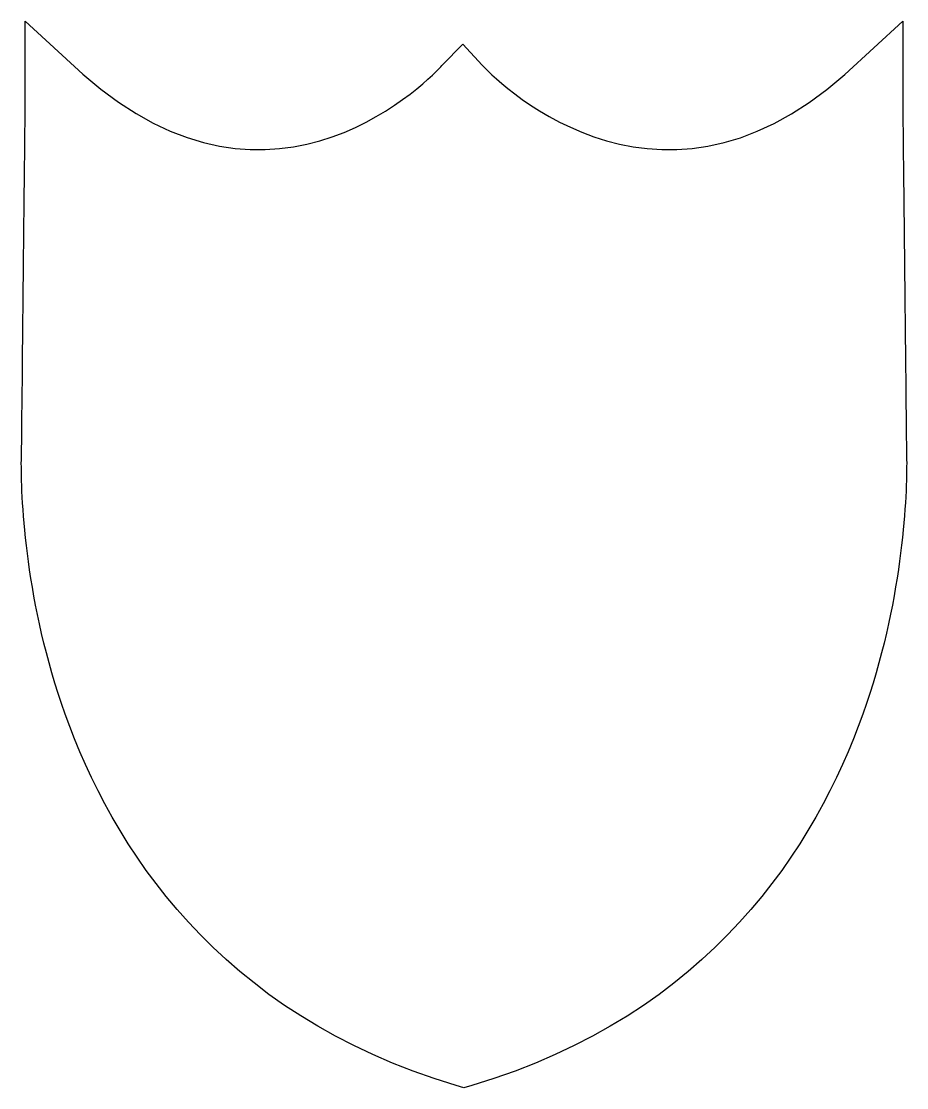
# Model space of a CAD drawing. Header units: centimetres. Extents: x -7.1 to 7.1, y -8.6 to 8.6.
import ezdxf

# ---------------------------------------------------------------- set-up
doc = ezdxf.new("R2010")
doc.units = ezdxf.units.CM
doc.header["$MEASUREMENT"] = 0
doc.layers.add('Camada 1', color=7, linetype='Continuous')

msp = doc.modelspace()

# ---------------------------------------------------------------- linework, layer by layer
at = {"layer": 'Camada 1'}
msp.add_open_spline([(-7.06693, 7.32111), (-7.06693, 7.32111), (-7.12564, 1.737), (-7.12564, 1.72422), (-7.12564, 1.72422), (-7.12694, 1.69829), (-7.13061, 1.61188), (-7.13061, 1.46882), (-7.13061, 1.46882), (-7.13061, 0.84665), (-7.06132, -0.77977), (-6.42444, -2.57041), (-6.42444, -2.57041), (-5.67601, -4.6734), (-3.97564, -7.41776), (-0.1236, -8.55232), (-0.1236, -8.55232), (-0.1236, -8.55232), (-0.00038, -8.58944), (-0.00038, -8.58944), (-0.00038, -8.58944), (-0.00038, -8.58944), (0.12461, -8.552), (0.12461, -8.552), (0.12461, -8.552), (3.97548, -7.41811), (5.67601, -4.67375), (6.42444, -2.57041), (6.42444, -2.57041), (7.06179, -0.77947), (7.13059, 0.85499), (7.13059, 1.47523), (7.13059, 1.47523), (7.13059, 1.6167), (7.12723, 1.7015), (7.12612, 1.72711), (7.12612, 1.72711), (7.12578, 1.73928), (7.06722, 7.32498), (7.06722, 7.32498), (7.06722, 7.32498), (7.06722, 7.32498), (7.06722, 8.58945), (7.06722, 8.58945), (7.06722, 8.58945), (7.06722, 8.58945), (6.13702, 7.73495), (6.13702, 7.73495), (6.13702, 7.73495), (3.02989, 4.97905), (0.40458, 7.76151), (0.29401, 7.88121), (0.29401, 7.88121), (0.29401, 7.88121), (-0.01981, 8.22141), (-0.01981, 8.22141), (-0.01981, 8.22141), (-0.01981, 8.22141), (-0.3518, 7.88407), (-0.3518, 7.88407), (-0.3518, 7.88407), (-0.3518, 7.88407), (-0.35741, 7.87767), (-0.35741, 7.87767), (-0.35741, 7.87767), (-0.46544, 7.75797), (-3.03039, 4.97969), (-6.1417, 7.7394), (-6.1417, 7.7394), (-6.1417, 7.7394), (-7.06693, 8.58945), (-7.06693, 8.58945), (-7.06693, 8.58945), (-7.06693, 8.58945), (-7.06693, 7.32111), (-7.06693, 7.32111)], degree=3, knots=[0, 0, 0, 0, 0.05, 0.05, 0.05, 0.05, 0.1, 0.1, 0.1, 0.1, 0.15, 0.15, 0.15, 0.15, 0.2, 0.2, 0.2, 0.2, 0.25, 0.25, 0.25, 0.25, 0.3, 0.3, 0.3, 0.3, 0.35, 0.35, 0.35, 0.35, 0.4, 0.4, 0.4, 0.4, 0.45, 0.45, 0.45, 0.45, 0.5, 0.5, 0.5, 0.5, 0.55, 0.55, 0.55, 0.55, 0.6, 0.6, 0.6, 0.6, 0.65, 0.65, 0.65, 0.65, 0.7, 0.7, 0.7, 0.7, 0.75, 0.75, 0.75, 0.75, 0.8, 0.8, 0.8, 0.8, 0.85, 0.85, 0.85, 0.85, 0.9, 0.9, 0.9, 0.9, 1, 1, 1, 1], dxfattribs=at)

doc.saveas('drawing.dxf')
